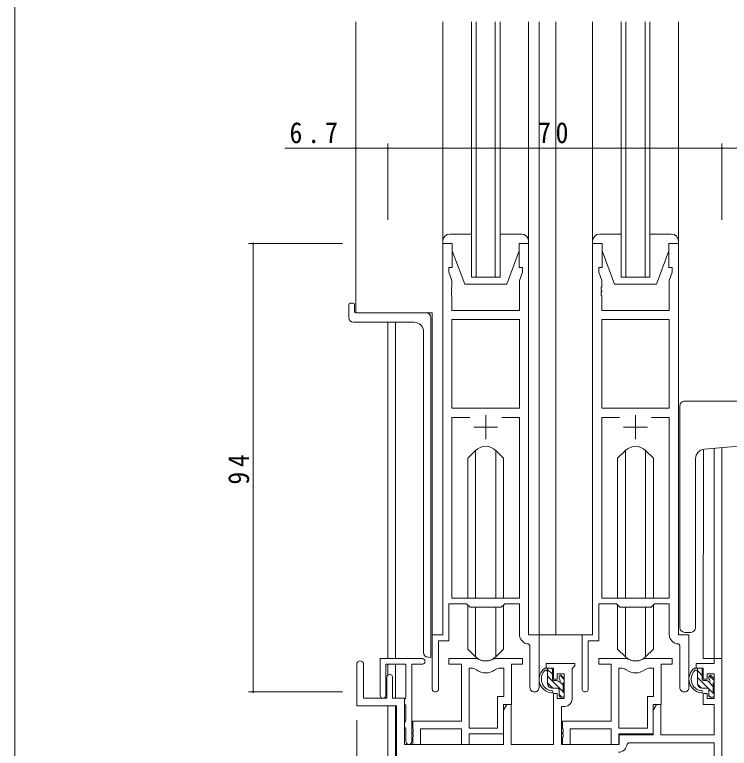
# Model space of a CAD drawing. Units: millimetres on the paper. Extents: x -420 to 373, y -297 to 267.
# Drawn here: x -417.7 to -267.9, y -204.4 to -50.6 of the extents above; entities that cross this region are included whole.
import ezdxf

# ---------------------------------------------------------------- set-up
doc = ezdxf.new("R2010")
doc.units = ezdxf.units.MM
for name, color, linetype, lineweight in [('0-1_YKK_ZWAK', 7, 'Continuous', 9), ('0-3_YKK_11', 7, 'Continuous', 9), ('0-4_YKK_12', 2, 'Continuous', 9), ('0-5_YKK_13', 4, 'Continuous', 9), ('0-6_YKK_D', 6, 'Continuous', 9)]:
    doc.layers.add(name, color=color, linetype=linetype, lineweight=lineweight)
doc.styles.add('ＭＳ ゴシック', font='')
doc.styles.get('ＭＳ ゴシック').set_extended_font_data('MS Gothic')

msp = doc.modelspace()

# ---------------------------------------------------------------- linework, layer by layer
at = {"layer": '0-1_YKK_ZWAK'}
msp.add_line((-417.7, -260.575), (-417.7, 264.425), dxfattribs=at)
at = {"layer": '0-3_YKK_11'}
for p, q in [((-326, -98.575), (-328, -98.575)), ((-328, -98.575), (-328, -180.575)), ((-326, -103.575), (-326, -98.575)), ((-312, -98.575), (-312, -103.575)), ((-310, -98.575), (-312, -98.575)), ((-310, -180.575), (-310, -98.575)), ((-294.6, -98.575), (-296.6, -98.575)), ((-296.6, -98.575), (-296.6, -180.575)), ((-294.6, -103.575), (-294.6, -98.575)), ((-280.6, -98.575), (-280.6, -103.575)), ((-278.6, -98.575), (-280.6, -98.575)), ((-278.6, -180.575), (-278.6, -98.575)), ((-326.7, -103.575), (-326, -103.575)), ((-326.7, -104.575), (-326.7, -103.575)), ((-326.07, -106.306), (-326.7, -104.575)), ((-312, -103.575), (-311.3, -103.575)), ((-311.3, -104.575), (-311.93, -106.306)), ((-311.3, -103.575), (-311.3, -104.575)), ((-295.3, -103.575), (-294.6, -103.575)), ((-295.3, -104.575), (-295.3, -103.575)), ((-294.67, -106.306), (-295.3, -104.575)), ((-280.6, -103.575), (-279.9, -103.575)), ((-279.9, -104.575), (-280.53, -106.306)), ((-279.9, -103.575), (-279.9, -104.575)), ((-326.19, -107.8), (-326.07, -107.617)), ((-326.07, -107.617), (-326.07, -106.306)), ((-311.93, -106.306), (-311.93, -112.575)), ((-294.79, -107.8), (-294.67, -107.617)), ((-294.67, -107.617), (-294.67, -106.306)), ((-280.53, -106.306), (-280.53, -112.575)), ((-326.19, -108.35), (-326.19, -107.8)), ((-326.07, -108.534), (-326.19, -108.35)), ((-326.19, -108.8), (-326.07, -108.617)), ((-326.19, -109.35), (-326.19, -108.8)), ((-326.07, -108.617), (-326.07, -108.534)), ((-294.79, -108.35), (-294.79, -107.8)), ((-294.67, -108.534), (-294.79, -108.35)), ((-294.79, -108.8), (-294.67, -108.617)), ((-294.79, -109.35), (-294.79, -108.8)), ((-294.67, -108.617), (-294.67, -108.534)), ((-326.07, -109.534), (-326.19, -109.35)), ((-326.07, -112.575), (-326.07, -109.534)), ((-294.67, -109.534), (-294.79, -109.35)), ((-294.67, -112.575), (-294.67, -109.534)), ((-311.93, -112.575), (-326.07, -112.575)), ((-280.53, -112.575), (-294.67, -112.575)), ((-326.07, -114.505), (-326.07, -133.075)), ((-311.93, -114.505), (-326.07, -114.505)), ((-326.07, -114.505), (-326.07, -133.075)), ((-311.93, -133.075), (-311.93, -114.505)), ((-294.67, -114.505), (-294.67, -133.075)), ((-280.53, -114.505), (-294.67, -114.505)), ((-294.67, -114.505), (-294.67, -133.075)), ((-280.53, -133.075), (-280.53, -114.505)), ((-326.07, -133.075), (-311.93, -133.075)), ((-294.67, -133.075), (-280.53, -133.075)), ((-322.35, -135.005), (-326.07, -135.005)), ((-326.07, -135.005), (-326.07, -172.875)), ((-322.35, -135.005), (-326.07, -135.005)), ((-319, -134.575), (-319, -139.575)), ((-311.93, -135.005), (-315.65, -135.005)), ((-311.93, -172.875), (-311.93, -135.005)), ((-290.95, -135.005), (-294.67, -135.005)), ((-294.67, -135.005), (-294.67, -172.875)), ((-290.95, -135.005), (-294.67, -135.005)), ((-287.6, -134.575), (-287.6, -139.575)), ((-280.53, -135.005), (-284.25, -135.005)), ((-280.53, -172.875), (-280.53, -135.005)), ((-321.5, -137.075), (-316.5, -137.075)), ((-290.1, -137.075), (-285.1, -137.075)), ((-326.07, -172.875), (-311.93, -172.875)), ((-294.67, -172.875), (-280.53, -172.875)), ((-326.7, -174.075), (-323, -174.075)), ((-326.7, -181.875), (-326.7, -174.075)), ((-323, -174.075), (-322.27, -174.805)), ((-322.27, -174.805), (-315.73, -174.805)), ((-315.73, -174.805), (-315, -174.075)), ((-315, -174.075), (-311.93, -174.075)), ((-311.93, -174.075), (-311.93, -180.505)), ((-295.3, -174.075), (-291.6, -174.075)), ((-295.3, -181.875), (-295.3, -174.075)), ((-291.6, -174.075), (-290.87, -174.805)), ((-290.87, -174.805), (-284.33, -174.805)), ((-284.33, -174.805), (-283.6, -174.075)), ((-283.6, -174.075), (-280.53, -174.075)), ((-280.53, -174.075), (-280.53, -180.505)), ((-330.2, -180.575), (-330.2, -191.925)), ((-328, -180.575), (-330.2, -180.575)), ((-307.8, -180.575), (-310, -180.575)), ((-307.8, -191.61), (-307.8, -180.575)), ((-298.8, -180.575), (-298.8, -191.925)), ((-296.6, -180.575), (-298.8, -180.575)), ((-276.4, -180.575), (-278.6, -180.575)), ((-276.4, -191.61), (-276.4, -180.575)), ((-328.9, -181.875), (-326.7, -181.875)), ((-328.9, -191.925), (-328.9, -181.875)), ((-310.017, -182.503), (-309.73, -182.803)), ((-309.73, -182.803), (-309.73, -191.61)), ((-297.5, -181.875), (-295.3, -181.875)), ((-297.5, -191.925), (-297.5, -181.875)), ((-278.617, -182.503), (-278.33, -182.803)), ((-278.33, -182.803), (-278.33, -191.61)), ((-341.1, -185.575), (-332.3, -185.575)), ((-341.1, -193.275), (-341.1, -185.575)), ((-326.7, -185.575), (-326.7, -186.775)), ((-321.247, -185.575), (-326.7, -185.575)), ((-311.3, -185.575), (-316.753, -185.575)), ((-311.3, -186.775), (-311.3, -185.575)), ((-295.3, -185.575), (-295.3, -186.775)), ((-289.847, -185.575), (-295.3, -185.575)), ((-279.9, -185.575), (-285.353, -185.575)), ((-279.9, -186.775), (-279.9, -185.575)), ((-271.13, -185.575), (-271.13, -186.575)), ((-269.5, -185.575), (-271.13, -185.575)), ((-269.5, -225.575), (-269.5, -185.575)), ((-346, -186.775), (-346, -195.475)), ((-344.6, -193.875), (-344.6, -186.775)), ((-339.9, -186.775), (-339.9, -193.275)), ((-335.7, -186.775), (-339.9, -186.775)), ((-335.7, -193.717), (-335.7, -186.775)), ((-332.3, -186.775), (-334.5, -186.775)), ((-334.5, -186.775), (-334.5, -202.975)), ((-326.7, -186.775), (-324.1, -186.775)), ((-324.1, -186.775), (-324.1, -198.675)), ((-322.47, -200.175), (-322.47, -187.575)), ((-322.47, -187.575), (-322.098, -187.575)), ((-322.47, -200.175), (-322.47, -187.575)), ((-315.902, -187.575), (-315.23, -187.575)), ((-315.23, -187.575), (-315.23, -193.545)), ((-313.6, -186.775), (-311.3, -186.775)), ((-313.6, -195.175), (-313.6, -186.775)), ((-306.3, -186.575), (-306.3, -187.575)), ((-300.3, -186.575), (-306.3, -186.575)), ((-306.3, -187.575), (-304.8, -187.575)), ((-304.8, -187.575), (-304.8, -189.875)), ((-300.9, -187.675), (-300.6, -187.375)), ((-300.6, -187.375), (-300.3, -187.075)), ((-300.3, -187.075), (-300.3, -186.575)), ((-295.3, -186.775), (-292.7, -186.775)), ((-292.7, -186.775), (-292.7, -198.675)), ((-291.07, -200.175), (-291.07, -187.575)), ((-291.07, -187.575), (-290.698, -187.575)), ((-291.07, -200.175), (-291.07, -187.575)), ((-284.502, -187.575), (-283.83, -187.575)), ((-283.83, -187.575), (-283.83, -193.545)), ((-282.2, -186.775), (-279.9, -186.775)), ((-282.2, -195.175), (-282.2, -186.775)), ((-274.9, -186.575), (-274.9, -187.575)), ((-271.13, -186.575), (-274.9, -186.575)), ((-274.9, -187.575), (-273.4, -187.575)), ((-273.4, -187.575), (-273.4, -189.875)), ((-304, -188.775), (-302.53, -188.775)), ((-304, -189.875), (-304, -188.775)), ((-302.53, -188.775), (-302.53, -193.975)), ((-300.9, -194.105), (-300.9, -187.675)), ((-272.6, -188.775), (-271.13, -188.775)), ((-272.6, -189.875), (-272.6, -188.775)), ((-271.13, -188.775), (-271.13, -193.975)), ((-339.7, -189.475), (-339.7, -193.875)), ((-338.5, -193.875), (-338.5, -189.475)), ((-304.8, -189.875), (-304, -189.875)), ((-273.4, -189.875), (-272.6, -189.875)), ((-335.82, -193.9), (-335.7, -193.717)), ((-316.5, -193.545), (-316.5, -200.175)), ((-315.23, -193.545), (-316.5, -193.545)), ((-304.8, -192.875), (-304.8, -203.575)), ((-304, -192.875), (-304.8, -192.875)), ((-304, -193.975), (-304, -192.875)), ((-285.1, -193.545), (-285.1, -200.175)), ((-283.83, -193.545), (-285.1, -193.545)), ((-273.4, -192.875), (-273.4, -195.175)), ((-272.6, -192.875), (-273.4, -192.875)), ((-272.6, -193.975), (-272.6, -192.875)), ((-339.7, -193.875), (-344.6, -193.875)), ((-336, -193.875), (-338.5, -193.875)), ((-336, -203.575), (-336, -193.875)), ((-336, -194.175), (-335.82, -193.9)), ((-336, -195.075), (-336, -194.175)), ((-335.82, -195.35), (-336, -195.075)), ((-314.6, -195.175), (-315.3, -196.388)), ((-315.3, -195.175), (-313.6, -195.175)), ((-315.3, -201.375), (-315.3, -195.175)), ((-313.67, -195.175), (-314.6, -195.175)), ((-313.67, -203.575), (-313.67, -195.175)), ((-302.53, -193.975), (-304, -193.975)), ((-283.2, -195.175), (-283.9, -196.388)), ((-283.9, -195.175), (-282.2, -195.175)), ((-283.9, -201.375), (-283.9, -195.175)), ((-282.27, -195.175), (-283.2, -195.175)), ((-282.27, -201.575), (-282.27, -195.175)), ((-273.4, -195.175), (-271.13, -195.175)), ((-271.13, -193.975), (-272.6, -193.975)), ((-271.13, -195.175), (-271.13, -201.575)), ((-346, -195.475), (-337.7, -195.475)), ((-337.7, -195.475), (-337.7, -238.575)), ((-335.7, -195.534), (-335.82, -195.35)), ((-335.7, -198.517), (-335.7, -195.534)), ((-315.3, -196.388), (-315.3, -203.575)), ((-303.1, -195.605), (-302.4, -195.605)), ((-303.1, -203.575), (-303.1, -195.605)), ((-283.9, -196.388), (-283.9, -201.575)), ((-336, -198.975), (-335.82, -198.7)), ((-336, -199.875), (-336, -198.975)), ((-335.82, -200.15), (-336, -199.875)), ((-335.82, -198.7), (-335.7, -198.517)), ((-334.3, -198.675), (-334.3, -200.217)), ((-324.1, -198.675), (-334.3, -198.675)), ((-302.9, -198.675), (-302.9, -200.217)), ((-292.7, -198.675), (-302.9, -198.675)), ((-335.7, -200.334), (-335.82, -200.15)), ((-335.7, -202.975), (-335.7, -200.334)), ((-334.3, -200.217), (-334.18, -200.4)), ((-334.18, -200.95), (-334.3, -201.134)), ((-334.3, -201.134), (-334.3, -201.217)), ((-334.3, -201.217), (-334.18, -201.4)), ((-334.18, -200.4), (-334.18, -200.95)), ((-334.18, -201.4), (-334.18, -201.95)), ((-332.67, -200.305), (-324.1, -200.305)), ((-332.67, -203.575), (-332.67, -200.305)), ((-324.1, -200.305), (-324.1, -203.575)), ((-316.5, -200.175), (-322.47, -200.175)), ((-322.47, -201.375), (-315.3, -201.375)), ((-322.47, -203.575), (-322.47, -201.375)), ((-302.9, -200.217), (-302.78, -200.4)), ((-302.78, -200.95), (-302.9, -201.134)), ((-302.9, -201.134), (-302.9, -201.217)), ((-302.9, -201.217), (-302.78, -201.4)), ((-302.78, -200.4), (-302.78, -200.95)), ((-302.78, -201.4), (-302.78, -201.95)), ((-301.27, -200.305), (-292.7, -200.305)), ((-301.27, -203.575), (-301.27, -200.305)), ((-292.7, -200.305), (-292.7, -203.575)), ((-285.1, -200.175), (-291.07, -200.175)), ((-291.07, -201.375), (-283.9, -201.375)), ((-291.07, -203.575), (-291.07, -201.375)), ((-334.18, -201.95), (-334.3, -202.134)), ((-334.3, -202.134), (-334.3, -203.575)), ((-302.78, -201.95), (-302.9, -202.134)), ((-302.9, -202.134), (-302.9, -203.575)), ((-291, -201.575), (-291, -203.575)), ((-283.9, -201.575), (-291, -201.575)), ((-271.13, -201.575), (-282.27, -201.575)), ((-315.3, -203.575), (-336, -203.575)), ((-334.3, -203.575), (-332.67, -203.575)), ((-324.1, -203.575), (-322.47, -203.575)), ((-304.8, -203.575), (-313.67, -203.575)), ((-291, -203.575), (-303.1, -203.575)), ((-302.9, -203.575), (-301.27, -203.575)), ((-292.7, -203.575), (-291.07, -203.575)), ((-289.072, -203.205), (-289.372, -203.491)), ((-271.13, -203.205), (-289.072, -203.205)), ((-271.13, -212.175), (-271.13, -203.205))]:
    msp.add_line(p, q, dxfattribs=at)
for centre, radius, start, end in [((-309.93, -180.505), 2, 179.99998, 267.50807), ((-278.53, -180.505), 2, 179.99998, 267.50807), ((-345.3, -186.775), 0.7, 359.99998, 180), ((-332.3, -186.175), 0.6, 269.99998, 90), ((-321.247, -187.575), 2, 64.91237, 90), ((-319, -182.775), 3.3, 244.91238, 295.0876), ((-316.753, -187.575), 2, 89.99997, 115.08762), ((-289.847, -187.575), 2, 64.91237, 90), ((-287.6, -182.775), 3.3, 244.91238, 295.0876), ((-285.353, -187.575), 2, 89.99997, 115.08762), ((-322.098, -189.575), 2, 54.22517, 90.00003), ((-315.902, -189.575), 2, 89.99995, 125.77481), ((-290.698, -189.575), 2, 54.22517, 90.00003), ((-284.502, -189.575), 2, 89.99995, 125.77481), ((-339.1, -189.475), 0.6, 359.99998, 180), ((-319, -185.275), 3.3, 234.22517, 305.77481), ((-287.6, -185.275), 3.3, 234.22517, 305.77481), ((-329.55, -191.925), 0.65, 179.99998, 0), ((-308.765, -191.61), 0.965, 179.99998, 0), ((-298.15, -191.925), 0.65, 179.99998, 0), ((-277.365, -191.61), 0.965, 179.99998, 0), ((-340.5, -193.275), 0.6, 179.99998, 0), ((-302.4, -194.105), 1.5, 270, 359.99998), ((-335.1, -202.975), 0.6, 179.99998, 0), ((-291.17, -203.405), 1.8, 270, 357.27058)]:
    msp.add_arc(centre, radius, start, end, dxfattribs=at)
at = {"layer": '0-4_YKK_12'}
for p, q in [((-346.2, -52.075), (-346.2, -113.075)), ((-322, -105.575), (-322, -52.075)), ((-321, -52.075), (-321, -105.575)), ((-317, -105.575), (-317, -52.075)), ((-316, -52.075), (-316, -105.575)), ((-307.8, -52.075), (-307.8, -180.575)), ((-304.3, -52.075), (-304.3, -180.575)), ((-290.6, -105.575), (-290.6, -52.075)), ((-289.6, -52.075), (-289.6, -105.575)), ((-285.6, -105.575), (-285.6, -52.075)), ((-284.6, -52.075), (-284.6, -105.575)), ((-316, -105.575), (-322, -105.575)), ((-284.6, -105.575), (-290.6, -105.575)), ((-330.2, -113.075), (-346.2, -113.075)), ((-330.2, -113.075), (-330.2, -185.3)), ((-339.5, -185.575), (-339.5, -115.075)), ((-337.87, -115.075), (-337.87, -185.575)), ((-271.13, -185.575), (-271.13, -141.504)), ((-269.5, -141.361), (-269.5, -240.575)), ((-273.388, -141.713), (-273.4, -185.575)), ((-308.1, -180.575), (-304.3, -180.575)), ((-298.5, -180.575), (-304.3, -180.575)), ((-270.83, -185.575), (-273.4, -185.575)), ((-339.5, -189.028), (-339.5, -186.775)), ((-337.87, -186.775), (-337.87, -193.875)), ((-339.5, -238.875), (-339.5, -195.475)), ((-337.87, -195.505), (-337.87, -238.546))]:
    msp.add_line(p, q, dxfattribs=at)
at = {"layer": '0-5_YKK_13'}
for p, q in [((-328, -52.075), (-328, -62.575)), ((-328, -52.075), (-328, -135.325)), ((-310, -52.075), (-310, -62.575)), ((-310, -52.075), (-310, -135.075)), ((-296.6, -52.075), (-296.6, -62.575)), ((-296.6, -52.075), (-296.6, -135.075)), ((-278.6, -52.075), (-278.6, -62.575)), ((-278.6, -52.075), (-278.6, -135.075)), ((-322, -96.575), (-326.5, -96.575)), ((-311.5, -96.575), (-316, -96.575)), ((-290.6, -96.575), (-295.1, -96.575)), ((-280.1, -96.575), (-284.6, -96.575)), ((-328, -98.075), (-328, -98.575)), ((-310, -98.575), (-310, -98.075)), ((-296.6, -98.075), (-296.6, -98.575)), ((-278.6, -98.575), (-278.6, -98.075)), ((-328, -98.575), (-326, -98.575)), ((-326, -98.575), (-326, -100.075)), ((-312, -98.575), (-310, -98.575)), ((-312, -100.075), (-312, -98.575)), ((-296.6, -98.575), (-294.6, -98.575)), ((-294.6, -98.575), (-294.6, -100.075)), ((-280.6, -98.575), (-278.6, -98.575)), ((-280.6, -100.075), (-280.6, -98.575)), ((-326, -100.075), (-323.4, -107.075)), ((-312, -100.075), (-314.6, -107.075)), ((-294.6, -100.075), (-292, -107.075)), ((-280.6, -100.075), (-283.2, -107.075)), ((-323.4, -107.075), (-314.6, -107.075)), ((-292, -107.075), (-283.2, -107.075)), ((-347.7, -111.375), (-347.7, -114.075)), ((-347.4, -111.075), (-346.8, -111.075)), ((-346.5, -111.375), (-346.5, -112.775)), ((-331.502, -113.075), (-346.2, -113.075)), ((-334, -115.075), (-346.7, -115.075)), ((-330.502, -185.35), (-330.502, -114.075)), ((-332, -117.075), (-332, -184.303)), ((-277.3, -131.575), (-215.1, -131.575)), ((-278.3, -141.127), (-278.3, -132.575)), ((-273.174, -141.682), (-215.713, -136.655)), ((-278.3, -141.127), (-278.3, -142.131)), ((-321.121, -141.954), (-322.75, -143.583)), ((-321.118, -172.875), (-321.118, -141.95)), ((-316.882, -172.875), (-316.882, -141.95)), ((-316.879, -141.954), (-315.25, -143.583)), ((-289.721, -141.954), (-291.35, -143.583)), ((-289.718, -172.875), (-289.718, -141.95)), ((-285.482, -172.875), (-285.482, -141.95)), ((-285.479, -141.954), (-283.85, -143.583)), ((-278.3, -179.075), (-278.3, -142.131)), ((-322.75, -172.875), (-322.75, -143.583)), ((-315.25, -172.875), (-315.25, -143.583)), ((-291.35, -172.875), (-291.35, -143.583)), ((-283.85, -172.875), (-283.85, -143.583)), ((-275, -179.075), (-275, -143.675)), ((-322.75, -183.568), (-322.75, -174.325)), ((-321.118, -185.2), (-321.118, -174.805)), ((-316.882, -185.2), (-316.882, -174.805)), ((-315.25, -183.568), (-315.25, -174.325)), ((-291.35, -183.568), (-291.35, -174.325)), ((-289.718, -185.2), (-289.718, -174.805)), ((-285.482, -185.2), (-285.482, -174.805)), ((-283.85, -183.568), (-283.85, -174.325)), ((-276, -180.075), (-277.3, -180.075)), ((-321.121, -185.197), (-322.75, -183.568)), ((-316.879, -185.197), (-315.25, -183.568)), ((-289.721, -185.197), (-291.35, -183.568)), ((-285.479, -185.197), (-283.85, -183.568)), ((-331.087, -185.299), (-331, -185.307)), ((-330.502, -185.35), (-331, -185.307)), ((-305.33, -187.575), (-306.63, -187.575)), ((-306.03, -190.775), (-306.03, -187.575)), ((-273.93, -187.575), (-275.23, -187.575)), ((-274.63, -190.775), (-274.63, -187.575)), ((-305.03, -188.865), (-306.03, -187.865)), ((-305.03, -189.875), (-305.03, -187.875)), ((-302.53, -189.951), (-303.398, -189.083)), ((-302.618, -189.663), (-303.118, -189.163)), ((-273.63, -189.101), (-274.63, -188.101)), ((-273.63, -189.875), (-273.63, -187.875)), ((-271.13, -190.186), (-272.148, -189.169)), ((-271.218, -189.663), (-271.718, -189.163)), ((-302.73, -192.579), (-306.03, -189.279)), ((-304.948, -191.775), (-306.03, -190.693)), ((-304.091, -190.175), (-304.73, -190.175)), ((-303.63, -189.375), (-303.63, -189.714)), ((-302.73, -191.165), (-303.504, -190.391)), ((-302.73, -192.675), (-302.73, -190.675)), ((-302.53, -190.475), (-302.53, -189.875)), ((-271.13, -193.015), (-274.63, -189.515)), ((-272.691, -190.175), (-273.33, -190.175)), ((-271.33, -191.401), (-272.323, -190.407)), ((-272.23, -189.375), (-272.23, -189.714)), ((-271.33, -192.675), (-271.33, -190.675)), ((-271.13, -190.475), (-271.13, -189.875)), ((-303.93, -191.775), (-305.03, -191.775)), ((-303.63, -192.075), (-303.63, -193.375)), ((-273.798, -191.761), (-274.616, -190.943)), ((-272.53, -191.775), (-273.63, -191.775)), ((-272.23, -192.075), (-272.23, -193.375)), ((-303.048, -193.675), (-303.63, -193.093)), ((-303.33, -193.675), (-302.83, -193.675)), ((-302.53, -193.375), (-302.53, -192.875)), ((-271.884, -193.675), (-272.23, -193.329)), ((-271.93, -193.675), (-271.43, -193.675)), ((-271.13, -193.375), (-271.13, -192.875))]:
    msp.add_line(p, q, dxfattribs=at)
for centre, radius, start, end in [((-326.5, -98.075), 1.5, 90, 180), ((-311.5, -98.075), 1.5, 0, 90), ((-295.1, -98.075), 1.5, 90, 180), ((-280.1, -98.075), 1.5, 0, 90), ((-347.4, -111.375), 0.3, 90, 180), ((-346.8, -111.375), 0.3, 0, 90), ((-346.2, -112.775), 0.3, 180, 270), ((-331.502, -114.075), 1, 0, 90), ((-346.7, -114.075), 1, 180, 270), ((-334, -117.075), 2, 0, 90), ((-277.3, -132.575), 1, 135.57298, 180), ((-277.3, -132.575), 1, 89.99998, 135.57298), ((-277.3, -132.575), 1, 121.36693, 135.57298), ((-319, -144.075), 3, 45, 135), ((-287.6, -144.075), 3, 45, 135), ((-273, -143.675), 2, 94.99998, 180), ((-277.3, -179.075), 1, 180, 270), ((-276, -179.075), 1, 270, 0), ((-331, -184.303), 1, 180, 265), ((-319, -183.075), 3, 224.99998, 314.99998), ((-287.6, -183.075), 3, 224.99998, 314.99998), ((-304.916, -189.896), 2.885, 126.45192, 263.90388), ((-305.33, -187.875), 0.3, 0, 90), ((-273.516, -189.896), 2.885, 126.45192, 263.90388), ((-273.93, -187.875), 0.3, 0, 90), ((-304.83, -189.862), 2.504, 139.45805, 259.25217), ((-306.89, -187.98), 0.3, 301.62189, 336.95038), ((-306.43, -188.175), 0.2, 36.86989, 156.95038), ((-306.03, -187.875), 0.3, 216.86989, 270), ((-303.33, -189.375), 0.3, 45, 180), ((-273.43, -189.862), 2.504, 139.45805, 259.25217), ((-275.49, -187.98), 0.3, 301.62189, 336.95038), ((-275.03, -188.175), 0.2, 36.86989, 156.95038), ((-274.63, -187.875), 0.3, 216.86989, 270), ((-271.93, -189.375), 0.3, 45, 180), ((-304.73, -189.875), 0.3, 180, 270), ((-304.091, -190.475), 0.3, 33.05573, 90), ((-303.63, -190.175), 0.25, 213.05573, 56.94426), ((-303.33, -189.714), 0.3, 180, 236.94426), ((-302.73, -190.475), 0.2, 270, 0), ((-302.83, -189.875), 0.3, 0, 44.99998), ((-273.33, -189.875), 0.3, 180, 270), ((-272.691, -190.475), 0.3, 33.05573, 90), ((-272.23, -190.175), 0.25, 213.05573, 56.94426), ((-271.93, -189.714), 0.3, 180, 236.94426), ((-271.33, -190.475), 0.2, 270, 0), ((-271.43, -189.875), 0.3, 0, 44.99998), ((-305.03, -190.775), 1, 180, 270), ((-303.93, -192.075), 0.3, 0, 90), ((-273.63, -190.775), 1, 180, 270), ((-272.53, -192.075), 0.3, 0, 90), ((-305.152, -192.525), 0.25, 253.63879, 125.58162), ((-303.33, -193.375), 0.3, 180, 270), ((-302.83, -193.375), 0.3, 270, 0), ((-302.73, -192.875), 0.2, 0, 90), ((-273.752, -192.525), 0.25, 253.63879, 125.58162), ((-271.93, -193.375), 0.3, 180, 270), ((-271.43, -193.375), 0.3, 270, 0), ((-271.33, -192.875), 0.2, 0, 90)]:
    msp.add_arc(centre, radius, start, end, dxfattribs=at)
at = {"layer": '0-6_YKK_D'}
for p, q in [((-346.2, -93.575), (-346.2, -77.575)), ((-339.5, -93.575), (-339.5, -77.575)), ((-339.5, -93.575), (-339.5, -77.575)), ((-269.5, -93.575), (-269.5, -77.575)), ((-269.5, -93.575), (-269.5, -77.575)), ((-346.2, -78.575), (-361.1, -78.575)), ((-339.5, -78.575), (-346.2, -78.575)), ((-339.5, -78.575), (-269.5, -78.575)), ((-269.5, -78.575), (-217.8, -78.575)), ((-349, -98.575), (-368.7, -98.575)), ((-367.7, -98.575), (-367.7, -192.575)), ((-349, -192.575), (-368.7, -192.575)), ((-346, -198.475), (-346, -216.475)), ((-339.5, -198.475), (-339.5, -216.475))]:
    msp.add_line(p, q, dxfattribs=at)
for centre, start, end in [((-346.2, -78.575), 0, 180), ((-346.2, -78.575), 180, 0), ((-339.5, -78.575), 0, 180), ((-339.5, -78.575), 0, 180), ((-339.5, -78.575), 180, 0), ((-339.5, -78.575), 180, 0), ((-269.5, -78.575), 0, 180), ((-269.5, -78.575), 0, 180), ((-269.5, -78.575), 180, 0), ((-269.5, -78.575), 180, 0), ((-367.7, -98.575), 90, 270), ((-367.7, -98.575), 270, 90), ((-367.7, -192.575), 90, 270), ((-367.7, -192.575), 270, 90)]:
    msp.add_arc(centre, 0.106, start, end, dxfattribs=at)

# ---------------------------------------------------------------- texts
at = {"layer": '0-6_YKK_D', "color": 3, "char_height": 4.399, "attachment_point": 7, "style": 'ＭＳ ゴシック'}
for s, insert in [('\\T1.38;\\W0.9;6.7', (-360.1, -77.575)), ('\\T1.36;\\W0.9;70', (-308.02, -77.575))]:
    msp.add_mtext(s, dxfattribs=dict(at, insert=insert))
at = {"layer": '0-6_YKK_D', "color": 3, "insert": (-368.5, -149.095), "char_height": 4.399, "attachment_point": 7, "rotation": 90, "style": 'ＭＳ ゴシック'}
msp.add_mtext('\\T1.36;\\W0.9;94', dxfattribs=at)

doc.saveas('drawing.dxf')
